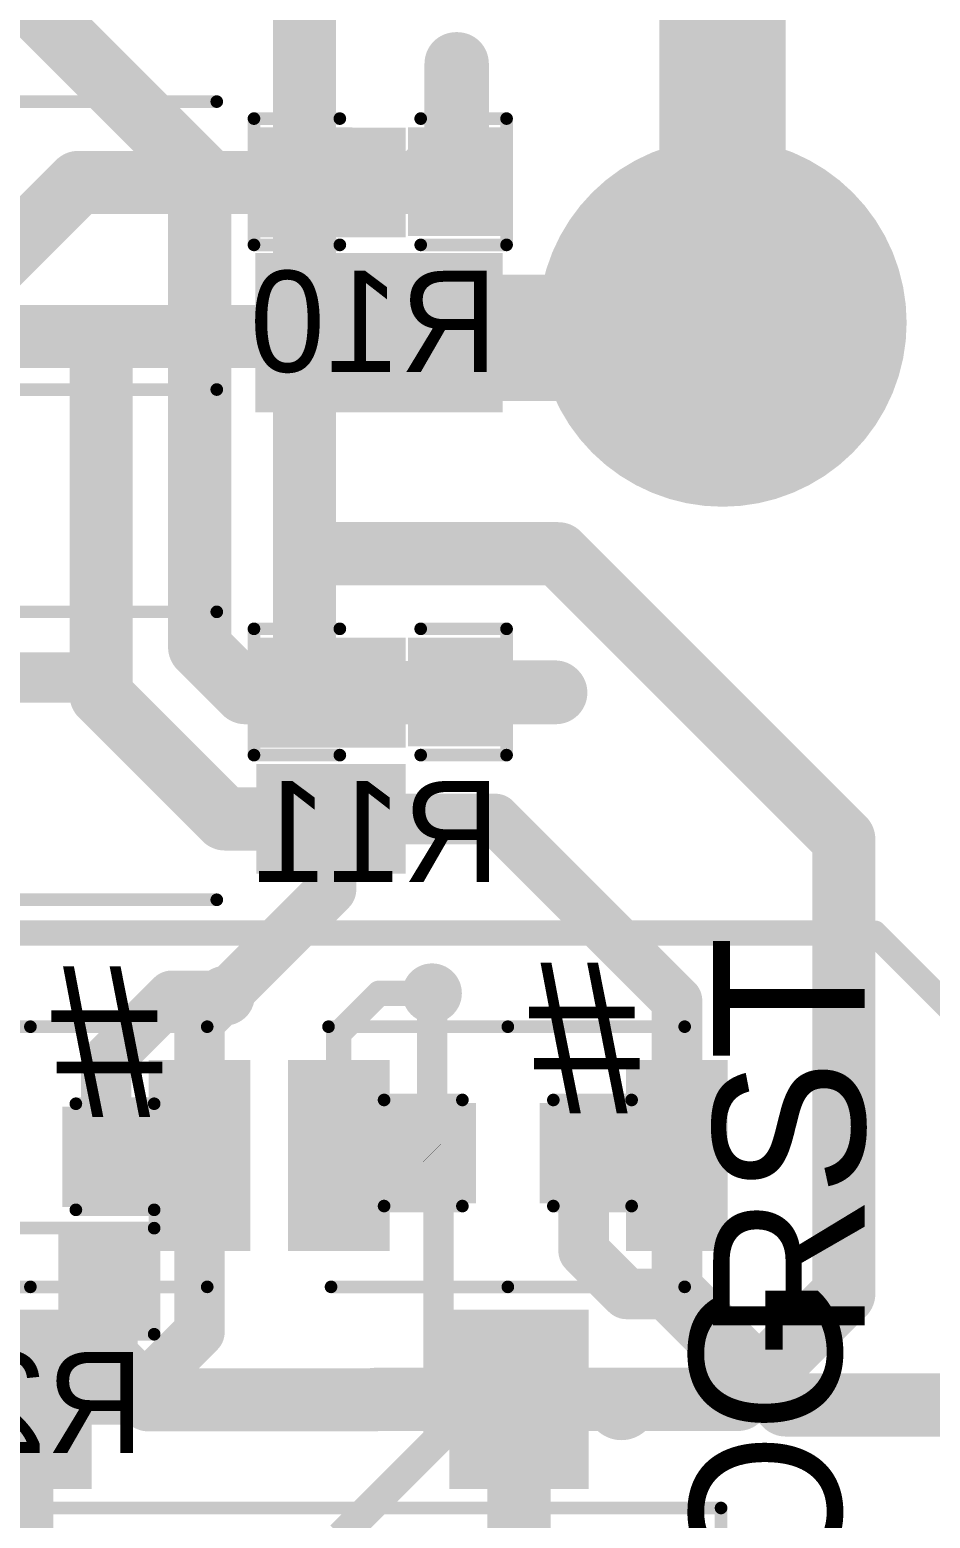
# Model space of a CAD drawing. Header units: millimetres. Extents: x 0.84 to 3.53, y 1.94 to 3.84.
# Drawn here: x 2.683 to 3.039, y 2.24 to 2.829 of the extents above; entities that cross this region are included whole.
import ezdxf

# ---------------------------------------------------------------- set-up
doc = ezdxf.new("R2010")
doc.units = ezdxf.units.MM
doc.header["$MEASUREMENT"] = 0
for name, color, linetype in [('BottomLayer', 5, 'Continuous'), ('BottomOverlay', 54, 'Continuous'), ('BottomPaste', 16, 'Continuous'), ('BottomSolder', 6, 'Continuous'), ('MultiLayer', 9, 'Continuous'), ('PadHoleLayer', 156, 'Continuous'), ('TopLayer', 1, 'Continuous'), ('TopOverlay', 2, 'Continuous'), ('TopPaste', 8, 'Continuous'), ('TopSolder', 216, 'Continuous'), ('ViaHoleLayer', 16, 'Continuous')]:
    doc.layers.add(name, color=color, linetype=linetype)

# ---------------------------------------------------------------- blocks, each defined once
blk = doc.blocks.new('PS2801C_1_F3_A_10')
at = {"layer": 'TopLayer'}
for points in [[(-0.1496062, 0.0072835), (-0.0984252, 0.0072835), (-0.1496062, 0.0427165), (-0.0984252, 0.0427165)], [(0.0984253, 0.0072835), (0.1496063, 0.0072835), (0.0984253, 0.0427165), (0.1496063, 0.0427165)], [(-0.1496062, -0.0427165), (-0.0984252, -0.0427165), (-0.1496062, -0.0072835), (-0.0984252, -0.0072835)], [(0.0984253, -0.0427165), (0.1496063, -0.0427165), (0.0984253, -0.0072835), (0.1496063, -0.0072835)]]:
    blk.add_solid(points, dxfattribs=at)
at = {"layer": 'TopOverlay'}
for points, const_width in [([(-0.1400157, 0.053, 1), (-0.1484257, 0.053, 1)], 0.005), ([(-0.0754707, 0.057, 1), (-0.0729707, 0.057, 1)], 0.0025), ([(0.0775293, 0.057, 1), (0.0800293, 0.057, 1)], 0.0025), ([(-0.1496757, 0.053, 1), (-0.1471757, 0.053, 1)], 0.0025), ([(-0.1412657, 0.053, 1), (-0.1387657, 0.053, 1)], 0.0025), ([(-0.0754707, -0.057, 1), (-0.0729707, -0.057, 1)], 0.0025), ([(0.0775293, -0.057, 1), (0.0800293, -0.057, 1)], 0.0025)]:
    blk.add_lwpolyline(points, format="xyb", close=True, dxfattribs=dict(at, const_width=const_width))
at = {"layer": 'TopOverlay', "const_width": 0.005}
for points in [[(-0.0742207, 0.057), (0.0787793, 0.057)], [(-0.0742207, -0.057), (0.0787793, -0.057)]]:
    blk.add_lwpolyline(points, dxfattribs=at)
at = {"layer": 'TopPaste'}
for points in [[(-0.1496062, 0.0072835), (-0.0984252, 0.0072835), (-0.1496062, 0.0427165), (-0.0984252, 0.0427165)], [(0.0984253, 0.0072835), (0.1496063, 0.0072835), (0.0984253, 0.0427165), (0.1496063, 0.0427165)], [(-0.1496062, -0.0427165), (-0.0984252, -0.0427165), (-0.1496062, -0.0072835), (-0.0984252, -0.0072835)], [(0.0984253, -0.0427165), (0.1496063, -0.0427165), (0.0984253, -0.0072835), (0.1496063, -0.0072835)]]:
    blk.add_solid(points, dxfattribs=at)
at = {"layer": 'TopSolder'}
for points in [[(-0.1536062, 0.0032835), (-0.0944252, 0.0032835), (-0.1536062, 0.0467165), (-0.0944252, 0.0467165)], [(0.0944253, 0.0032835), (0.1536063, 0.0032835), (0.0944253, 0.0467165), (0.1536063, 0.0467165)], [(-0.1536062, -0.0467165), (-0.0944252, -0.0467165), (-0.1536062, -0.0032835), (-0.0944252, -0.0032835)], [(0.0944253, -0.0467165), (0.1536063, -0.0467165), (0.0944253, -0.0032835), (0.1536063, -0.0032835)]]:
    blk.add_solid(points, dxfattribs=at)
blk = doc.blocks.new('PS2801C_1_F3_A_11')
at = {"layer": 'TopLayer'}
for points in [[(-0.1496062, 0.0072835), (-0.0984252, 0.0072835), (-0.1496062, 0.0427165), (-0.0984252, 0.0427165)], [(0.0984253, 0.0072835), (0.1496063, 0.0072835), (0.0984253, 0.0427165), (0.1496063, 0.0427165)], [(-0.1496062, -0.0427165), (-0.0984252, -0.0427165), (-0.1496062, -0.0072835), (-0.0984252, -0.0072835)], [(0.0984253, -0.0427165), (0.1496063, -0.0427165), (0.0984253, -0.0072835), (0.1496063, -0.0072835)]]:
    blk.add_solid(points, dxfattribs=at)
at = {"layer": 'TopOverlay'}
for points, const_width in [([(-0.1400157, 0.053, 1), (-0.1484257, 0.053, 1)], 0.005), ([(-0.0754707, 0.057, 1), (-0.0729707, 0.057, 1)], 0.0025), ([(0.0775293, 0.057, 1), (0.0800293, 0.057, 1)], 0.0025), ([(-0.1496757, 0.053, 1), (-0.1471757, 0.053, 1)], 0.0025), ([(-0.1412657, 0.053, 1), (-0.1387657, 0.053, 1)], 0.0025), ([(-0.0754707, -0.057, 1), (-0.0729707, -0.057, 1)], 0.0025), ([(0.0775293, -0.057, 1), (0.0800293, -0.057, 1)], 0.0025)]:
    blk.add_lwpolyline(points, format="xyb", close=True, dxfattribs=dict(at, const_width=const_width))
at = {"layer": 'TopOverlay', "const_width": 0.005}
for points in [[(-0.0742207, 0.057), (0.0787793, 0.057)], [(-0.0742207, -0.057), (0.0787793, -0.057)]]:
    blk.add_lwpolyline(points, dxfattribs=at)
at = {"layer": 'TopPaste'}
for points in [[(-0.1496062, 0.0072835), (-0.0984252, 0.0072835), (-0.1496062, 0.0427165), (-0.0984252, 0.0427165)], [(0.0984253, 0.0072835), (0.1496063, 0.0072835), (0.0984253, 0.0427165), (0.1496063, 0.0427165)], [(-0.1496062, -0.0427165), (-0.0984252, -0.0427165), (-0.1496062, -0.0072835), (-0.0984252, -0.0072835)], [(0.0984253, -0.0427165), (0.1496063, -0.0427165), (0.0984253, -0.0072835), (0.1496063, -0.0072835)]]:
    blk.add_solid(points, dxfattribs=at)
at = {"layer": 'TopSolder'}
for points in [[(-0.1536062, 0.0032835), (-0.0944252, 0.0032835), (-0.1536062, 0.0467165), (-0.0944252, 0.0467165)], [(0.0944253, 0.0032835), (0.1536063, 0.0032835), (0.0944253, 0.0467165), (0.1536063, 0.0467165)], [(-0.1536062, -0.0467165), (-0.0944252, -0.0467165), (-0.1536062, -0.0032835), (-0.0944252, -0.0032835)], [(0.0944253, -0.0467165), (0.1536063, -0.0467165), (0.0944253, -0.0032835), (0.1536063, -0.0032835)]]:
    blk.add_solid(points, dxfattribs=at)
blk = doc.blocks.new('B3U_1000P_14')
at = {"layer": 'TopLayer'}
for points in [[(-0.0830708, -0.0338582), (-0.0507874, -0.0338582), (-0.0830708, 0.0338582), (-0.0507874, 0.0338582)], [(0.0507875, -0.0338582), (0.0830709, -0.0338582), (0.0507875, 0.0338582), (0.0830709, 0.0338582)]]:
    blk.add_solid(points, dxfattribs=at)
at = {"layer": 'TopOverlay', "const_width": 0.005}
for points in [[(-0.071, 0.051), (0, 0.051)], [(0, 0.051), (0.07, 0.051)], [(-0.07, -0.052), (0, -0.052)], [(0, -0.052), (0.07, -0.052)]]:
    blk.add_lwpolyline(points, dxfattribs=at)
at = {"layer": 'TopOverlay', "const_width": 0.0025}
for points in [[(-0.07225, 0.051, 1), (-0.06975, 0.051, 1)], [(-0.00125, 0.051, 1), (0.00125, 0.051, 1)], [(-0.00125, 0.051, 1), (0.00125, 0.051, 1)], [(0.06875, 0.051, 1), (0.07125, 0.051, 1)], [(-0.07125, -0.052, 1), (-0.06875, -0.052, 1)], [(-0.00125, -0.052, 1), (0.00125, -0.052, 1)], [(-0.00125, -0.052, 1), (0.00125, -0.052, 1)], [(0.06875, -0.052, 1), (0.07125, -0.052, 1)]]:
    blk.add_lwpolyline(points, format="xyb", close=True, dxfattribs=at)
at = {"layer": 'TopPaste'}
for points in [[(-0.0830708, -0.0338582), (-0.0507874, -0.0338582), (-0.0830708, 0.0338582), (-0.0507874, 0.0338582)], [(0.0507875, -0.0338582), (0.0830709, -0.0338582), (0.0507875, 0.0338582), (0.0830709, 0.0338582)]]:
    blk.add_solid(points, dxfattribs=at)
at = {"layer": 'TopSolder'}
for points in [[(-0.0870708, -0.0378582), (-0.0467874, -0.0378582), (-0.0870708, 0.0378582), (-0.0467874, 0.0378582)], [(0.0467875, -0.0378582), (0.0870709, -0.0378582), (0.0467875, 0.0378582), (0.0870709, 0.0378582)]]:
    blk.add_solid(points, dxfattribs=at)
blk = doc.blocks.new('R__0603_B_15')
at = {"layer": 'BottomLayer'}
for points in [[(-0.015, -0.0175), (-0.015, 0.0175), (-0.045, -0.0175), (-0.045, 0.0175)], [(0.045, -0.0175), (0.045, 0.0175), (0.015, -0.0175), (0.015, 0.0175)]]:
    blk.add_solid(points, dxfattribs=at)
at = {"layer": 'BottomOverlay', "const_width": 0.005}
for points in [[(-0.049, -0.021), (-0.049, 0.021)], [(-0.049, 0.021), (0.049, 0.021)], [(0.049, -0.021), (0.049, 0.021)], [(-0.049, -0.021), (0.049, -0.021)]]:
    blk.add_lwpolyline(points, dxfattribs=at)
at = {"layer": 'BottomOverlay', "const_width": 0.0025}
for points in [[(-0.05025, 0.021, 1), (-0.04775, 0.021, 1)], [(-0.05025, 0.021, 1), (-0.04775, 0.021, 1)], [(0.04775, 0.021, 1), (0.05025, 0.021, 1)], [(0.04775, 0.021, 1), (0.05025, 0.021, 1)], [(-0.05025, -0.021, 1), (-0.04775, -0.021, 1)], [(-0.05025, -0.021, 1), (-0.04775, -0.021, 1)], [(0.04775, -0.021, 1), (0.05025, -0.021, 1)], [(0.04775, -0.021, 1), (0.05025, -0.021, 1)]]:
    blk.add_lwpolyline(points, format="xyb", close=True, dxfattribs=at)
at = {"layer": 'BottomPaste'}
for points in [[(-0.015, -0.0175), (-0.015, 0.0175), (-0.045, -0.0175), (-0.045, 0.0175)], [(0.045, -0.0175), (0.045, 0.0175), (0.015, -0.0175), (0.015, 0.0175)]]:
    blk.add_solid(points, dxfattribs=at)
at = {"layer": 'BottomSolder'}
for points in [[(-0.011, -0.0215), (-0.011, 0.0215), (-0.049, -0.0215), (-0.049, 0.0215)], [(0.049, -0.0215), (0.049, 0.0215), (0.011, -0.0215), (0.011, 0.0215)]]:
    blk.add_solid(points, dxfattribs=at)
blk = doc.blocks.new('R__0603_B_19')
at = {"layer": 'BottomLayer'}
for points in [[(-0.045, 0.0175), (-0.045, -0.0175), (-0.015, 0.0175), (-0.015, -0.0175)], [(0.015, 0.0175), (0.015, -0.0175), (0.045, 0.0175), (0.045, -0.0175)]]:
    blk.add_solid(points, dxfattribs=at)
at = {"layer": 'BottomOverlay', "const_width": 0.005}
for points in [[(-0.05, -0.025), (-0.05, 0.025)], [(-0.05, 0.025), (-0.016, 0.025)], [(0.016, 0.025), (0.05, 0.025)], [(0.05, -0.025), (0.05, 0.025)], [(-0.05, -0.025), (-0.016, -0.025)], [(0.016, -0.025), (0.05, -0.025)]]:
    blk.add_lwpolyline(points, dxfattribs=at)
at = {"layer": 'BottomOverlay', "const_width": 0.0025}
for points in [[(-0.05125, 0.025, 1), (-0.04875, 0.025, 1)], [(-0.05125, 0.025, 1), (-0.04875, 0.025, 1)], [(-0.01725, 0.025, 1), (-0.01475, 0.025, 1)], [(0.01475, 0.025, 1), (0.01725, 0.025, 1)], [(0.04875, 0.025, 1), (0.05125, 0.025, 1)], [(0.04875, 0.025, 1), (0.05125, 0.025, 1)], [(-0.05125, -0.025, 1), (-0.04875, -0.025, 1)], [(-0.05125, -0.025, 1), (-0.04875, -0.025, 1)], [(-0.01725, -0.025, 1), (-0.01475, -0.025, 1)], [(0.01475, -0.025, 1), (0.01725, -0.025, 1)], [(0.04875, -0.025, 1), (0.05125, -0.025, 1)], [(0.04875, -0.025, 1), (0.05125, -0.025, 1)]]:
    blk.add_lwpolyline(points, format="xyb", close=True, dxfattribs=at)
at = {"layer": 'BottomPaste'}
for points in [[(-0.045, 0.0175), (-0.045, -0.0175), (-0.015, 0.0175), (-0.015, -0.0175)], [(0.015, 0.0175), (0.015, -0.0175), (0.045, 0.0175), (0.045, -0.0175)]]:
    blk.add_solid(points, dxfattribs=at)
at = {"layer": 'BottomSolder'}
for points in [[(-0.049, 0.0215), (-0.049, -0.0215), (-0.011, 0.0215), (-0.011, -0.0215)], [(0.011, 0.0215), (0.011, -0.0215), (0.049, 0.0215), (0.049, -0.0215)]]:
    blk.add_solid(points, dxfattribs=at)
blk = doc.blocks.new('R__0603_B_20')
at = {"layer": 'BottomLayer'}
for points in [[(-0.045, 0.0175), (-0.045, -0.0175), (-0.015, 0.0175), (-0.015, -0.0175)], [(0.015, 0.0175), (0.015, -0.0175), (0.045, 0.0175), (0.045, -0.0175)]]:
    blk.add_solid(points, dxfattribs=at)
at = {"layer": 'BottomOverlay', "const_width": 0.005}
for points in [[(-0.05, 0.025), (-0.016, 0.025)], [(-0.05, -0.025), (-0.05, 0.025)], [(0.016, 0.025), (0.05, 0.025)], [(0.05, -0.025), (0.05, 0.025)], [(-0.05, -0.025), (-0.016, -0.025)], [(0.016, -0.025), (0.05, -0.025)]]:
    blk.add_lwpolyline(points, dxfattribs=at)
at = {"layer": 'BottomOverlay', "const_width": 0.0025}
for points in [[(-0.05125, 0.025, 1), (-0.04875, 0.025, 1)], [(-0.05125, 0.025, 1), (-0.04875, 0.025, 1)], [(-0.01725, 0.025, 1), (-0.01475, 0.025, 1)], [(0.01475, 0.025, 1), (0.01725, 0.025, 1)], [(0.04875, 0.025, 1), (0.05125, 0.025, 1)], [(0.04875, 0.025, 1), (0.05125, 0.025, 1)], [(-0.05125, -0.025, 1), (-0.04875, -0.025, 1)], [(-0.05125, -0.025, 1), (-0.04875, -0.025, 1)], [(-0.01725, -0.025, 1), (-0.01475, -0.025, 1)], [(0.01475, -0.025, 1), (0.01725, -0.025, 1)], [(0.04875, -0.025, 1), (0.05125, -0.025, 1)], [(0.04875, -0.025, 1), (0.05125, -0.025, 1)]]:
    blk.add_lwpolyline(points, format="xyb", close=True, dxfattribs=at)
at = {"layer": 'BottomPaste'}
for points in [[(-0.045, 0.0175), (-0.045, -0.0175), (-0.015, 0.0175), (-0.015, -0.0175)], [(0.015, 0.0175), (0.015, -0.0175), (0.045, 0.0175), (0.045, -0.0175)]]:
    blk.add_solid(points, dxfattribs=at)
at = {"layer": 'BottomSolder'}
for points in [[(-0.049, 0.0215), (-0.049, -0.0215), (-0.011, 0.0215), (-0.011, -0.0215)], [(0.011, 0.0215), (0.011, -0.0215), (0.049, 0.0215), (0.049, -0.0215)]]:
    blk.add_solid(points, dxfattribs=at)
blk = doc.blocks.new('C__0603_B_24')
at = {"layer": 'BottomLayer'}
for points in [[(-0.015, -0.0175), (-0.015, 0.0175), (-0.045, -0.0175), (-0.045, 0.0175)], [(0.045, -0.0175), (0.045, 0.0175), (0.015, -0.0175), (0.015, 0.0175)]]:
    blk.add_solid(points, dxfattribs=at)
at = {"layer": 'BottomOverlay', "const_width": 0.005}
for points in [[(-0.049, -0.021), (-0.049, 0.021)], [(-0.049, 0.021), (-0.018, 0.021)], [(0.018, 0.021), (0.049, 0.021)], [(0.049, -0.021), (0.049, 0.021)], [(-0.049, -0.021), (-0.018, -0.021)], [(0.018, -0.021), (0.049, -0.021)]]:
    blk.add_lwpolyline(points, dxfattribs=at)
at = {"layer": 'BottomOverlay', "const_width": 0.0025}
for points in [[(-0.05025, 0.021, 1), (-0.04775, 0.021, 1)], [(-0.05025, 0.021, 1), (-0.04775, 0.021, 1)], [(-0.01925, 0.021, 1), (-0.01675, 0.021, 1)], [(0.01675, 0.021, 1), (0.01925, 0.021, 1)], [(0.04775, 0.021, 1), (0.05025, 0.021, 1)], [(0.04775, 0.021, 1), (0.05025, 0.021, 1)], [(-0.05025, -0.021, 1), (-0.04775, -0.021, 1)], [(-0.05025, -0.021, 1), (-0.04775, -0.021, 1)], [(-0.01925, -0.021, 1), (-0.01675, -0.021, 1)], [(0.01675, -0.021, 1), (0.01925, -0.021, 1)], [(0.04775, -0.021, 1), (0.05025, -0.021, 1)], [(0.04775, -0.021, 1), (0.05025, -0.021, 1)]]:
    blk.add_lwpolyline(points, format="xyb", close=True, dxfattribs=at)
at = {"layer": 'BottomPaste'}
for points in [[(-0.015, -0.0175), (-0.015, 0.0175), (-0.045, -0.0175), (-0.045, 0.0175)], [(0.045, -0.0175), (0.045, 0.0175), (0.015, -0.0175), (0.015, 0.0175)]]:
    blk.add_solid(points, dxfattribs=at)
at = {"layer": 'BottomSolder'}
for points in [[(-0.0126378, -0.0198622), (-0.0126378, 0.0198622), (-0.0473622, -0.0198622), (-0.0473622, 0.0198622)], [(0.0473622, -0.0198622), (0.0473622, 0.0198622), (0.0126378, -0.0198622), (0.0126378, 0.0198622)]]:
    blk.add_solid(points, dxfattribs=at)
blk = doc.blocks.new('SS_3235D_03_L2_36')
at = {"layer": 'TopLayer'}
for points in [[(-0.0238189, 0.0807087), (0.0238189, 0.0807087), (-0.0238189, 0.1437007), (0.0238189, 0.1437007)], [(-0.1220472, -0.1437007), (-0.0748032, -0.1437007), (-0.1220472, -0.0807087), (-0.0748032, -0.0807087)], [(0.0748032, -0.1437007), (0.1220472, -0.1437007), (0.0748032, -0.0807087), (0.1220472, -0.0807087)]]:
    blk.add_solid(points, dxfattribs=at)
at = {"layer": 'TopOverlay', "const_width": 0.005}
for points in [[(-0.1784252, 0.0687953), (-0.1784252, -0.0692047)], [(0.1785748, 0.0687953), (-0.1784252, 0.0687953)], [(0.1785748, 0.0687953), (0.1785748, -0.0692047)], [(0.1785748, -0.0692047), (-0.1784252, -0.0692047)]]:
    blk.add_lwpolyline(points, dxfattribs=at)
at = {"layer": 'TopOverlay'}
for points, const_width in [([(-0.1796752, 0.0687953, 1), (-0.1771752, 0.0687953, 1)], 0.0025), ([(-0.1796752, 0.0687953, 1), (-0.1771752, 0.0687953, 1)], 0.0025), ([(0.1773248, 0.0687953, 1), (0.1798248, 0.0687953, 1)], 0.0025), ([(0.1773248, 0.0687953, 1), (0.1798248, 0.0687953, 1)], 0.0025), ([(-0.1796752, -0.0692047, 1), (-0.1771752, -0.0692047, 1)], 0.0025), ([(-0.1796752, -0.0692047, 1), (-0.1771752, -0.0692047, 1)], 0.0025), ([(0.1773248, -0.0692047, 1), (0.1798248, -0.0692047, 1)], 0.0025), ([(0.1773248, -0.0692047, 1), (0.1798248, -0.0692047, 1)], 0.0025), ([(-0.1300557, -0.11, 1), (-0.1479443, -0.11, 1)], 0.01), ([(-0.1504443, -0.11, 1), (-0.1454443, -0.11, 1)], 0.005), ([(-0.1325557, -0.11, 1), (-0.1275557, -0.11, 1)], 0.005)]:
    blk.add_lwpolyline(points, format="xyb", close=True, dxfattribs=dict(at, const_width=const_width))
at = {"layer": 'TopPaste'}
for points in [[(-0.0238189, 0.0807087), (0.0238189, 0.0807087), (-0.0238189, 0.1437007), (0.0238189, 0.1437007)], [(-0.1220472, -0.1437007), (-0.0748032, -0.1437007), (-0.1220472, -0.0807087), (-0.0748032, -0.0807087)], [(0.0748032, -0.1437007), (0.1220472, -0.1437007), (0.0748032, -0.0807087), (0.1220472, -0.0807087)]]:
    blk.add_solid(points, dxfattribs=at)
at = {"layer": 'TopSolder'}
for points in [[(-0.0278189, 0.0767087), (0.0278189, 0.0767087), (-0.0278189, 0.1477007), (0.0278189, 0.1477007)], [(-0.1260472, -0.1477007), (-0.0708032, -0.1477007), (-0.1260472, -0.0767087), (-0.0708032, -0.0767087)], [(0.0708032, -0.1477007), (0.1260472, -0.1477007), (0.0708032, -0.0767087), (0.1260472, -0.0767087)]]:
    blk.add_solid(points, dxfattribs=at)
blk = doc.blocks.new('B3U_1000P_37')
at = {"layer": 'TopLayer'}
for points in [[(-0.0830708, -0.0338582), (-0.0507874, -0.0338582), (-0.0830708, 0.0338582), (-0.0507874, 0.0338582)], [(0.0507875, -0.0338582), (0.0830709, -0.0338582), (0.0507875, 0.0338582), (0.0830709, 0.0338582)]]:
    blk.add_solid(points, dxfattribs=at)
at = {"layer": 'TopOverlay', "const_width": 0.005}
for points in [[(-0.071, 0.051), (0, 0.051)], [(0, 0.051), (0.07, 0.051)], [(-0.07, -0.052), (0, -0.052)], [(0, -0.052), (0.07, -0.052)]]:
    blk.add_lwpolyline(points, dxfattribs=at)
at = {"layer": 'TopOverlay', "const_width": 0.0025}
for points in [[(-0.07225, 0.051, 1), (-0.06975, 0.051, 1)], [(-0.00125, 0.051, 1), (0.00125, 0.051, 1)], [(-0.00125, 0.051, 1), (0.00125, 0.051, 1)], [(0.06875, 0.051, 1), (0.07125, 0.051, 1)], [(-0.07125, -0.052, 1), (-0.06875, -0.052, 1)], [(-0.00125, -0.052, 1), (0.00125, -0.052, 1)], [(-0.00125, -0.052, 1), (0.00125, -0.052, 1)], [(0.06875, -0.052, 1), (0.07125, -0.052, 1)]]:
    blk.add_lwpolyline(points, format="xyb", close=True, dxfattribs=at)
at = {"layer": 'TopPaste'}
for points in [[(-0.0830708, -0.0338582), (-0.0507874, -0.0338582), (-0.0830708, 0.0338582), (-0.0507874, 0.0338582)], [(0.0507875, -0.0338582), (0.0830709, -0.0338582), (0.0507875, 0.0338582), (0.0830709, 0.0338582)]]:
    blk.add_solid(points, dxfattribs=at)
at = {"layer": 'TopSolder'}
for points in [[(-0.0870708, -0.0378582), (-0.0467874, -0.0378582), (-0.0870708, 0.0378582), (-0.0467874, 0.0378582)], [(0.0467875, -0.0378582), (0.0870709, -0.0378582), (0.0467875, 0.0378582), (0.0870709, 0.0378582)]]:
    blk.add_solid(points, dxfattribs=at)
blk = doc.blocks.new('C__0603_B_76')
at = {"layer": 'BottomLayer'}
for points in [[(-0.015, -0.0175), (-0.015, 0.0175), (-0.045, -0.0175), (-0.045, 0.0175)], [(0.045, -0.0175), (0.045, 0.0175), (0.015, -0.0175), (0.015, 0.0175)]]:
    blk.add_solid(points, dxfattribs=at)
at = {"layer": 'BottomOverlay', "const_width": 0.005}
for points in [[(-0.049, 0.021), (-0.018, 0.021)], [(-0.049, -0.021), (-0.049, 0.021)], [(0.018, 0.021), (0.049, 0.021)], [(0.049, -0.021), (0.049, 0.021)], [(-0.049, -0.021), (-0.018, -0.021)], [(0.018, -0.021), (0.049, -0.021)]]:
    blk.add_lwpolyline(points, dxfattribs=at)
at = {"layer": 'BottomOverlay', "const_width": 0.0025}
for points in [[(-0.05025, 0.021, 1), (-0.04775, 0.021, 1)], [(-0.05025, 0.021, 1), (-0.04775, 0.021, 1)], [(-0.01925, 0.021, 1), (-0.01675, 0.021, 1)], [(0.01675, 0.021, 1), (0.01925, 0.021, 1)], [(0.04775, 0.021, 1), (0.05025, 0.021, 1)], [(0.04775, 0.021, 1), (0.05025, 0.021, 1)], [(-0.05025, -0.021, 1), (-0.04775, -0.021, 1)], [(-0.05025, -0.021, 1), (-0.04775, -0.021, 1)], [(-0.01925, -0.021, 1), (-0.01675, -0.021, 1)], [(0.01675, -0.021, 1), (0.01925, -0.021, 1)], [(0.04775, -0.021, 1), (0.05025, -0.021, 1)], [(0.04775, -0.021, 1), (0.05025, -0.021, 1)]]:
    blk.add_lwpolyline(points, format="xyb", close=True, dxfattribs=at)
at = {"layer": 'BottomPaste'}
for points in [[(-0.015, -0.0175), (-0.015, 0.0175), (-0.045, -0.0175), (-0.045, 0.0175)], [(0.045, -0.0175), (0.045, 0.0175), (0.015, -0.0175), (0.015, 0.0175)]]:
    blk.add_solid(points, dxfattribs=at)
at = {"layer": 'BottomSolder'}
for points in [[(-0.0126378, -0.0198622), (-0.0126378, 0.0198622), (-0.0473622, -0.0198622), (-0.0473622, 0.0198622)], [(0.0473622, -0.0198622), (0.0473622, 0.0198622), (0.0126378, -0.0198622), (0.0126378, 0.0198622)]]:
    blk.add_solid(points, dxfattribs=at)

msp = doc.modelspace()

# ---------------------------------------------------------------- linework, layer by layer
at = {"layer": 'BottomLayer'}
for points, const_width in [([(2.7915099, 2.7802706), (2.7915099, 2.9802706)], 0.025), ([(2.673, 2.85), (2.75, 2.773)], 0.025), ([(2.8515099, 2.7692706), (2.8515099, 2.816)], 0.025), ([(2.75, 2.622), (2.75, 2.773)], 0.025), ([(2.7915099, 2.622), (2.7915099, 2.7612706)], 0.025), ([(2.592572, 2.708), (2.711, 2.708)], 0.025), ([(2.7915099, 2.5672706), (2.7915099, 2.622)], 0.025), ([(2.635801, 2.573), (2.705, 2.573)], 0.02), ([(2.705, 2.573), (2.7600174, 2.5179826)], 0.02), ([(2.8515099, 2.5672706), (2.8907294, 2.5672706)], 0.025), ([(2.8907294, 2.5672706), (2.891, 2.567)], 0.025), ([(2.618811, 2.471811), (3.017189, 2.471811)], 0.01), ([(3.017189, 2.471811), (3.0742756, 2.4147244)], 0.01), ([(2.7129998, 2.4209998), (2.739, 2.447)], 0.02), ([(2.739, 2.447), (2.76, 2.447)], 0.02), ([(2.842, 2.3847644), (2.842, 2.448)], 0.012), ([(2.7129998, 2.3832524), (2.7129998, 2.4209998)], 0.02), ([(2.9020174, 2.3459826), (2.9020174, 2.384747)], 0.02), ([(2.8420174, 2.384747), (2.8445, 2.3822644)], 0.012), ([(2.842, 2.3847644), (2.8420174, 2.384747)], 0.01), ([(2.8445, 2.2715), (2.8445, 2.3822644)], 0.012), ([(2.9020174, 2.3459826), (2.9190532, 2.3289468)], 0.02), ([(2.713, 2.304), (2.713, 2.334)], 0.025), ([(2.9380532, 2.3289468), (2.9820002, 2.2849998)], 0.025), ([(2.9190532, 2.3289468), (2.9380532, 2.3289468)], 0.02), ([(2.713, 2.304), (2.73, 2.287)], 0.025), ([(2.73, 2.287), (2.819, 2.287)], 0.025), ([(2.9820002, 2.2849998), (3.249, 2.2849998)], 0.025), ([(2.806, 2.233), (2.8445, 2.2715)], 0.012)]:
    msp.add_lwpolyline(points, dxfattribs=dict(at, const_width=const_width))
for points, const_width in [([(2.8452599, 2.816, 1), (2.8577599, 2.816, 1)], 0.0125), ([(2.8460945, 2.816, 1), (2.8579055, 2.816, 1)], 0.011811), ([(2.7852599, 2.7802706, 1), (2.7977599, 2.7802706, 1)], 0.0125), ([(2.74375, 2.773, 1), (2.75625, 2.773, 1)], 0.0125), ([(2.74375, 2.773, 1), (2.75625, 2.773, 1)], 0.0125), ([(2.8452599, 2.7692706, 1), (2.8577599, 2.7692706, 1)], 0.0125), ([(2.9225512, 2.7134998, 1), (2.9914488, 2.7134998, 1)], 0.0688976), ([(2.7852599, 2.7612706, 1), (2.7977599, 2.7612706, 1)], 0.0125), ([(2.70475, 2.708, 1), (2.71725, 2.708, 1)], 0.0125), ([(2.7050945, 2.708, 1), (2.7169055, 2.708, 1)], 0.011811), ([(2.74375, 2.622, 1), (2.75625, 2.622, 1)], 0.0125), ([(2.7852599, 2.622, 1), (2.7977599, 2.622, 1)], 0.0125), ([(2.7852599, 2.622, 1), (2.7977599, 2.622, 1)], 0.0125), ([(2.7440945, 2.622, 1), (2.7559055, 2.622, 1)], 0.011811), ([(2.7856044, 2.622, 1), (2.7974154, 2.622, 1)], 0.011811), ([(2.7, 2.573, 1), (2.71, 2.573, 1)], 0.01), ([(2.7, 2.573, 1), (2.71, 2.573, 1)], 0.01), ([(2.7852599, 2.5672706, 1), (2.7977599, 2.5672706, 1)], 0.0125), ([(2.8452599, 2.5672706, 1), (2.8577599, 2.5672706, 1)], 0.0125), ([(2.8844794, 2.5672706, 1), (2.8969794, 2.5672706, 1)], 0.0125), ([(2.8844794, 2.5672706, 1), (2.8969794, 2.5672706, 1)], 0.0125), ([(2.88475, 2.567, 1), (2.89725, 2.567, 1)], 0.0125), ([(2.8850945, 2.567, 1), (2.8969055, 2.567, 1)], 0.011811), ([(2.7541119, 2.5179826, 1), (2.7659229, 2.5179826, 1)], 0.011811), ([(2.7550174, 2.5179826, 1), (2.7650174, 2.5179826, 1)], 0.01), ([(3.014689, 2.471811, 1), (3.019689, 2.471811, 1)], 0.005), ([(3.014689, 2.471811, 1), (3.019689, 2.471811, 1)], 0.005), ([(2.7540945, 2.447, 1), (2.7659055, 2.447, 1)], 0.011811), ([(2.8360945, 2.448, 1), (2.8479055, 2.448, 1)], 0.011811), ([(2.734, 2.447, 1), (2.744, 2.447, 1)], 0.01), ([(2.734, 2.447, 1), (2.744, 2.447, 1)], 0.01), ([(2.755, 2.447, 1), (2.765, 2.447, 1)], 0.01), ([(2.839, 2.448, 1), (2.845, 2.448, 1)], 0.006), ([(2.7079998, 2.4209998, 1), (2.7179998, 2.4209998, 1)], 0.01), ([(2.7079998, 2.4209998, 1), (2.7179998, 2.4209998, 1)], 0.01), ([(2.7079998, 2.3832524, 1), (2.7179998, 2.3832524, 1)], 0.01), ([(2.8970174, 2.384747, 1), (2.9070174, 2.384747, 1)], 0.01), ([(2.839, 2.3847644, 1), (2.845, 2.3847644, 1)], 0.006), ([(2.8390174, 2.384747, 1), (2.8450174, 2.384747, 1)], 0.006), ([(2.8395, 2.3847644, 1), (2.8445, 2.3847644, 1)], 0.005), ([(2.8395174, 2.384747, 1), (2.8445174, 2.384747, 1)], 0.005), ([(2.8415, 2.3822644, 1), (2.8475, 2.3822644, 1)], 0.006), ([(2.8415, 2.3822644, 1), (2.8475, 2.3822644, 1)], 0.006), ([(2.8970174, 2.3459826, 1), (2.9070174, 2.3459826, 1)], 0.01), ([(2.8970174, 2.3459826, 1), (2.9070174, 2.3459826, 1)], 0.01), ([(2.70675, 2.334, 1), (2.71925, 2.334, 1)], 0.0125), ([(2.9318032, 2.3289468, 1), (2.9443032, 2.3289468, 1)], 0.0125), ([(2.9330413, 2.3289468, 1), (2.9448523, 2.3289468, 1)], 0.011811), ([(2.9140532, 2.3289468, 1), (2.9240532, 2.3289468, 1)], 0.01), ([(2.9140532, 2.3289468, 1), (2.9240532, 2.3289468, 1)], 0.01), ([(2.9330532, 2.3289468, 1), (2.9430532, 2.3289468, 1)], 0.01), ([(2.70675, 2.304, 1), (2.71925, 2.304, 1)], 0.0125), ([(2.70675, 2.304, 1), (2.71925, 2.304, 1)], 0.0125), ([(2.72375, 2.287, 1), (2.73625, 2.287, 1)], 0.0125), ([(2.72375, 2.287, 1), (2.73625, 2.287, 1)], 0.0125), ([(2.81275, 2.287, 1), (2.82525, 2.287, 1)], 0.0125), ([(2.8130945, 2.287, 1), (2.8249055, 2.287, 1)], 0.011811), ([(2.9757502, 2.2849998, 1), (2.9882502, 2.2849998, 1)], 0.0125), ([(2.9757502, 2.2849998, 1), (2.9882502, 2.2849998, 1)], 0.0125), ([(2.8415, 2.2715, 1), (2.8475, 2.2715, 1)], 0.006), ([(2.8415, 2.2715, 1), (2.8475, 2.2715, 1)], 0.006)]:
    msp.add_lwpolyline(points, format="xyb", close=True, dxfattribs=dict(at, const_width=const_width))
at = {"layer": 'BottomSolder'}
for points, const_width in [([(2.8470473, 2.816, 1), (2.8569527, 2.816, 1)], 0.0099055), ([(2.9205512, 2.7134998, 1), (2.9934488, 2.7134998, 1)], 0.0728976), ([(2.7060473, 2.708, 1), (2.7159527, 2.708, 1)], 0.0099055), ([(2.7450473, 2.622, 1), (2.7549527, 2.622, 1)], 0.0099055), ([(2.7865572, 2.622, 1), (2.7964626, 2.622, 1)], 0.0099055), ([(2.8860473, 2.567, 1), (2.8959527, 2.567, 1)], 0.0099055), ([(2.7550647, 2.5179826, 1), (2.7649701, 2.5179826, 1)], 0.0099055), ([(2.8370473, 2.448, 1), (2.8469527, 2.448, 1)], 0.0099055), ([(2.7550473, 2.447, 1), (2.7649527, 2.447, 1)], 0.0099055), ([(2.9339941, 2.3289468, 1), (2.9438995, 2.3289468, 1)], 0.0099055), ([(2.8140473, 2.287, 1), (2.8239527, 2.287, 1)], 0.0099055)]:
    msp.add_lwpolyline(points, format="xyb", close=True, dxfattribs=dict(at, const_width=const_width))
at = {"layer": 'MultiLayer'}
for points, const_width in [([(2.8460945, 2.816, 1), (2.8579055, 2.816, 1)], 0.011811), ([(2.9225512, 2.7134998, 1), (2.9914488, 2.7134998, 1)], 0.0688976), ([(2.7050945, 2.708, 1), (2.7169055, 2.708, 1)], 0.011811), ([(2.7440945, 2.622, 1), (2.7559055, 2.622, 1)], 0.011811), ([(2.7856044, 2.622, 1), (2.7974154, 2.622, 1)], 0.011811), ([(2.8850945, 2.567, 1), (2.8969055, 2.567, 1)], 0.011811), ([(2.7541119, 2.5179826, 1), (2.7659229, 2.5179826, 1)], 0.011811), ([(2.7540945, 2.447, 1), (2.7659055, 2.447, 1)], 0.011811), ([(2.8360945, 2.448, 1), (2.8479055, 2.448, 1)], 0.011811), ([(2.9330413, 2.3289468, 1), (2.9448523, 2.3289468, 1)], 0.011811), ([(2.8130945, 2.287, 1), (2.8249055, 2.287, 1)], 0.011811)]:
    msp.add_lwpolyline(points, format="xyb", close=True, dxfattribs=dict(at, const_width=const_width))
at = {"layer": 'PadHoleLayer', "const_width": 0.0492126}
msp.add_lwpolyline([(2.9323937, 2.7134998, 1), (2.9816063, 2.7134998, 1)], format="xyb", close=True, dxfattribs=at)
at = {"layer": 'TopLayer'}
for points, const_width in [([(2.957, 2.7184998), (2.957, 2.9124998)], 0.05), ([(2.852, 2.784), (2.852, 2.816)], 0.025), ([(2.837, 2.769), (2.852, 2.784)], 0.025), ([(2.663, 2.73), (2.702, 2.769)], 0.025), ([(2.702, 2.769), (2.8020158, 2.769)], 0.025), ([(2.8020158, 2.769), (2.837, 2.769)], 0.025), ([(2.7910158, 2.708), (2.8020158, 2.719)], 0.025), ([(2.813516, 2.7074998), (2.957, 2.7074998)], 0.05), ([(2.8020158, 2.719), (2.813516, 2.7074998)], 0.02), ([(2.711, 2.5660174), (2.711, 2.708)], 0.025), ([(2.711, 2.708), (2.7910158, 2.708)], 0.025), ([(2.75, 2.585), (2.75, 2.622)], 0.025), ([(2.7915099, 2.622), (2.892, 2.622)], 0.025), ([(2.892, 2.622), (3.005, 2.509)], 0.025), ([(2.75, 2.585), (2.768, 2.567)], 0.025), ([(2.711, 2.5660174), (2.7600174, 2.517)], 0.025), ([(2.768, 2.567), (2.8020158, 2.567)], 0.025), ([(2.8030158, 2.567), (2.891, 2.567)], 0.025), ([(2.7600174, 2.517), (2.802, 2.517)], 0.025), ([(2.8020158, 2.4890158), (2.8020158, 2.517)], 0.02), ([(2.8020158, 2.517), (2.867, 2.517)], 0.02), ([(2.867, 2.517), (2.939, 2.445)], 0.02), ([(3.005, 2.329), (3.005, 2.509)], 0.025), ([(2.76, 2.447), (2.8020158, 2.4890158)], 0.02), ([(2.7499292, 2.4369292), (2.76, 2.447)], 0.02), ([(2.8050885, 2.4320885), (2.821, 2.448)], 0.01), ([(2.821, 2.448), (2.842, 2.448)], 0.01), ([(2.939, 2.33), (2.939, 2.445)], 0.02), ([(2.7499292, 2.3837526), (2.7499292, 2.4369292)], 0.02), ([(2.8050885, 2.3837526), (2.8050885, 2.4320885)], 0.01), ([(2.7499292, 2.3139292), (2.7499292, 2.3837526)], 0.02), ([(2.9632047, 2.2872047), (3.005, 2.329)], 0.025), ([(2.7232047, 2.2872047), (2.7499292, 2.3139292)], 0.02), ([(2.6795748, 2.2145748), (2.6795748, 2.2872047)], 0.025), ([(2.819, 2.287), (2.8192047, 2.2872047)], 0.025), ([(2.8192047, 2.2872047), (2.8764252, 2.2872047)], 0.025), ([(2.8764252, 2.2104252), (2.8764252, 2.2872047)], 0.025), ([(2.8764252, 2.2872047), (2.9632047, 2.2872047)], 0.025), ([(2.6795748, 2.2872047), (2.7232047, 2.2872047)], 0.02)]:
    msp.add_lwpolyline(points, dxfattribs=dict(at, const_width=const_width))
for points, const_width in [([(2.84575, 2.816, 1), (2.85825, 2.816, 1)], 0.0125), ([(2.8460945, 2.816, 1), (2.8579055, 2.816, 1)], 0.011811), ([(2.84575, 2.784, 1), (2.85825, 2.784, 1)], 0.0125), ([(2.84575, 2.784, 1), (2.85825, 2.784, 1)], 0.0125), ([(2.69575, 2.769, 1), (2.70825, 2.769, 1)], 0.0125), ([(2.69575, 2.769, 1), (2.70825, 2.769, 1)], 0.0125), ([(2.7957658, 2.769, 1), (2.8082658, 2.769, 1)], 0.0125), ([(2.7957658, 2.769, 1), (2.8082658, 2.769, 1)], 0.0125), ([(2.83075, 2.769, 1), (2.84325, 2.769, 1)], 0.0125), ([(2.83075, 2.769, 1), (2.84325, 2.769, 1)], 0.0125), ([(2.9225512, 2.7134998, 1), (2.9914488, 2.7134998, 1)], 0.0688976), ([(2.9445, 2.7184998, 1), (2.9695, 2.7184998, 1)], 0.025), ([(2.801016, 2.7074998, 1), (2.826016, 2.7074998, 1)], 0.025), ([(2.7957658, 2.719, 1), (2.8082658, 2.719, 1)], 0.0125), ([(2.7970158, 2.719, 1), (2.8070158, 2.719, 1)], 0.01), ([(2.9445, 2.7074998, 1), (2.9695, 2.7074998, 1)], 0.025), ([(2.70475, 2.708, 1), (2.71725, 2.708, 1)], 0.0125), ([(2.70475, 2.708, 1), (2.71725, 2.708, 1)], 0.0125), ([(2.7050945, 2.708, 1), (2.7169055, 2.708, 1)], 0.011811), ([(2.7847658, 2.708, 1), (2.7972658, 2.708, 1)], 0.0125), ([(2.7847658, 2.708, 1), (2.7972658, 2.708, 1)], 0.0125), ([(2.808516, 2.7074998, 1), (2.818516, 2.7074998, 1)], 0.01), ([(2.74375, 2.622, 1), (2.75625, 2.622, 1)], 0.0125), ([(2.7852599, 2.622, 1), (2.7977599, 2.622, 1)], 0.0125), ([(2.88575, 2.622, 1), (2.89825, 2.622, 1)], 0.0125), ([(2.88575, 2.622, 1), (2.89825, 2.622, 1)], 0.0125), ([(2.7440945, 2.622, 1), (2.7559055, 2.622, 1)], 0.011811), ([(2.7856044, 2.622, 1), (2.7974154, 2.622, 1)], 0.011811), ([(2.74375, 2.585, 1), (2.75625, 2.585, 1)], 0.0125), ([(2.74375, 2.585, 1), (2.75625, 2.585, 1)], 0.0125), ([(2.70475, 2.5660174, 1), (2.71725, 2.5660174, 1)], 0.0125), ([(2.70475, 2.5660174, 1), (2.71725, 2.5660174, 1)], 0.0125), ([(2.76175, 2.567, 1), (2.77425, 2.567, 1)], 0.0125), ([(2.76175, 2.567, 1), (2.77425, 2.567, 1)], 0.0125), ([(2.7957658, 2.567, 1), (2.8082658, 2.567, 1)], 0.0125), ([(2.7967658, 2.567, 1), (2.8092658, 2.567, 1)], 0.0125), ([(2.88475, 2.567, 1), (2.89725, 2.567, 1)], 0.0125), ([(2.8850945, 2.567, 1), (2.8969055, 2.567, 1)], 0.011811), ([(2.7537674, 2.517, 1), (2.7662674, 2.517, 1)], 0.0125), ([(2.7537674, 2.517, 1), (2.7662674, 2.517, 1)], 0.0125), ([(2.7541119, 2.5179826, 1), (2.7659229, 2.5179826, 1)], 0.011811), ([(2.79575, 2.517, 1), (2.80825, 2.517, 1)], 0.0125), ([(2.7970158, 2.517, 1), (2.8070158, 2.517, 1)], 0.01), ([(2.7970158, 2.517, 1), (2.8070158, 2.517, 1)], 0.01), ([(2.862, 2.517, 1), (2.872, 2.517, 1)], 0.01), ([(2.862, 2.517, 1), (2.872, 2.517, 1)], 0.01), ([(2.99875, 2.509, 1), (3.01125, 2.509, 1)], 0.0125), ([(2.99875, 2.509, 1), (3.01125, 2.509, 1)], 0.0125), ([(2.7970158, 2.4890158, 1), (2.8070158, 2.4890158, 1)], 0.01), ([(2.7970158, 2.4890158, 1), (2.8070158, 2.4890158, 1)], 0.01), ([(2.7540945, 2.447, 1), (2.7659055, 2.447, 1)], 0.011811), ([(2.8360945, 2.448, 1), (2.8479055, 2.448, 1)], 0.011811), ([(2.755, 2.447, 1), (2.765, 2.447, 1)], 0.01), ([(2.755, 2.447, 1), (2.765, 2.447, 1)], 0.01), ([(2.8185, 2.448, 1), (2.8235, 2.448, 1)], 0.005), ([(2.8185, 2.448, 1), (2.8235, 2.448, 1)], 0.005), ([(2.8395, 2.448, 1), (2.8445, 2.448, 1)], 0.005), ([(2.934, 2.445, 1), (2.944, 2.445, 1)], 0.01), ([(2.934, 2.445, 1), (2.944, 2.445, 1)], 0.01), ([(2.7449292, 2.4369292, 1), (2.7549292, 2.4369292, 1)], 0.01), ([(2.7449292, 2.4369292, 1), (2.7549292, 2.4369292, 1)], 0.01), ([(2.8025885, 2.4320885, 1), (2.8075885, 2.4320885, 1)], 0.005), ([(2.8025885, 2.4320885, 1), (2.8075885, 2.4320885, 1)], 0.005), ([(2.7449292, 2.3837526, 1), (2.7549292, 2.3837526, 1)], 0.01), ([(2.7449292, 2.3837526, 1), (2.7549292, 2.3837526, 1)], 0.01), ([(2.8025885, 2.3837526, 1), (2.8075885, 2.3837526, 1)], 0.005), ([(2.9330413, 2.3289468, 1), (2.9448523, 2.3289468, 1)], 0.011811), ([(2.934, 2.33, 1), (2.944, 2.33, 1)], 0.01), ([(2.99875, 2.329, 1), (3.01125, 2.329, 1)], 0.0125), ([(2.99875, 2.329, 1), (3.01125, 2.329, 1)], 0.0125), ([(2.7449292, 2.3139292, 1), (2.7549292, 2.3139292, 1)], 0.01), ([(2.7449292, 2.3139292, 1), (2.7549292, 2.3139292, 1)], 0.01), ([(2.6733248, 2.2872047, 1), (2.6858248, 2.2872047, 1)], 0.0125), ([(2.81275, 2.287, 1), (2.82525, 2.287, 1)], 0.0125), ([(2.8129547, 2.2872047, 1), (2.8254547, 2.2872047, 1)], 0.0125), ([(2.8129547, 2.2872047, 1), (2.8254547, 2.2872047, 1)], 0.0125), ([(2.8130945, 2.287, 1), (2.8249055, 2.287, 1)], 0.011811), ([(2.8701752, 2.2872047, 1), (2.8826752, 2.2872047, 1)], 0.0125), ([(2.8701752, 2.2872047, 1), (2.8826752, 2.2872047, 1)], 0.0125), ([(2.8701752, 2.2872047, 1), (2.8826752, 2.2872047, 1)], 0.0125), ([(2.9569547, 2.2872047, 1), (2.9694547, 2.2872047, 1)], 0.0125), ([(2.9569547, 2.2872047, 1), (2.9694547, 2.2872047, 1)], 0.0125), ([(2.6745748, 2.2872047, 1), (2.6845748, 2.2872047, 1)], 0.01), ([(2.7182047, 2.2872047, 1), (2.7282047, 2.2872047, 1)], 0.01), ([(2.7182047, 2.2872047, 1), (2.7282047, 2.2872047, 1)], 0.01)]:
    msp.add_lwpolyline(points, format="xyb", close=True, dxfattribs=dict(at, const_width=const_width))
msp.add_solid([(2.772, 2.678), (2.87, 2.678), (2.772, 2.741), (2.87, 2.741)], dxfattribs=at)
at = {"layer": 'TopSolder'}
for points, const_width in [([(2.8470473, 2.816, 1), (2.8569527, 2.816, 1)], 0.0099055), ([(2.9205512, 2.7134998, 1), (2.9934488, 2.7134998, 1)], 0.0728976), ([(2.7060473, 2.708, 1), (2.7159527, 2.708, 1)], 0.0099055), ([(2.7450473, 2.622, 1), (2.7549527, 2.622, 1)], 0.0099055), ([(2.7865572, 2.622, 1), (2.7964626, 2.622, 1)], 0.0099055), ([(2.8860473, 2.567, 1), (2.8959527, 2.567, 1)], 0.0099055), ([(2.7550647, 2.5179826, 1), (2.7649701, 2.5179826, 1)], 0.0099055), ([(2.8370473, 2.448, 1), (2.8469527, 2.448, 1)], 0.0099055), ([(2.7550473, 2.447, 1), (2.7649527, 2.447, 1)], 0.0099055), ([(2.9339941, 2.3289468, 1), (2.9438995, 2.3289468, 1)], 0.0099055), ([(2.8140473, 2.287, 1), (2.8239527, 2.287, 1)], 0.0099055)]:
    msp.add_lwpolyline(points, format="xyb", close=True, dxfattribs=dict(at, const_width=const_width))
at = {"layer": 'ViaHoleLayer', "const_width": 0.0059055}
for points in [[(2.8490473, 2.816, 1), (2.8549527, 2.816, 1)], [(2.7080473, 2.708, 1), (2.7139527, 2.708, 1)], [(2.7470473, 2.622, 1), (2.7529527, 2.622, 1)], [(2.7885572, 2.622, 1), (2.7944626, 2.622, 1)], [(2.8880473, 2.567, 1), (2.8939527, 2.567, 1)], [(2.7570647, 2.5179826, 1), (2.7629701, 2.5179826, 1)], [(2.7570473, 2.447, 1), (2.7629527, 2.447, 1)], [(2.8390473, 2.448, 1), (2.8449527, 2.448, 1)], [(2.9359941, 2.3289468, 1), (2.9418995, 2.3289468, 1)], [(2.8160473, 2.287, 1), (2.8219527, 2.287, 1)]]:
    msp.add_lwpolyline(points, format="xyb", close=True, dxfattribs=at)

# ---------------------------------------------------------------- block references
for name, p, rotation in [('PS2801C_1_F3_A_11', (2.678, 2.744), 360), ('R__0603_B_20', (2.8215099, 2.7692706), 360), ('PS2801C_1_F3_A_10', (2.678, 2.542), 360), ('R__0603_B_19', (2.8215099, 2.5672706), 360), ('B3U_1000P_37', (2.8720176, 2.3837526), 360), ('C__0603_B_24', (2.6829998, 2.3832524), 360), ('C__0603_B_76', (2.8720174, 2.384747), 360), ('SS_3235D_03_L2_36', (2.778, 2.175), 180)]:
    msp.add_blockref(name, p, dxfattribs=dict(rotation=rotation))
for name, p in [('B3U_1000P_14', (2.683, 2.3837526)), ('R__0603_B_15', (2.683, 2.334))]:
    msp.add_blockref(name, p)

# ---------------------------------------------------------------- texts
at = {"layer": 'BottomOverlay', "text_generation_flag": 2}
for s, p in [('R10', (2.868, 2.694)), ('R11', (2.869, 2.492)), ('R23', (2.728, 2.266))]:
    msp.add_text(s, height=0.04, dxfattribs=at).set_placement(p)
for p in [(2.6909998, 2.4586089), (2.8800174, 2.4601035)]:
    msp.add_text('#', height=0.06, rotation=180, dxfattribs=at).set_placement(p)
at = {"layer": 'TopOverlay'}
for s, p in [('RST', (3.013298, 2.31)), ('PROG', (3.004, 2.1))]:
    msp.add_text(s, height=0.06, rotation=90, dxfattribs=at).set_placement(p)

doc.saveas('drawing.dxf')
